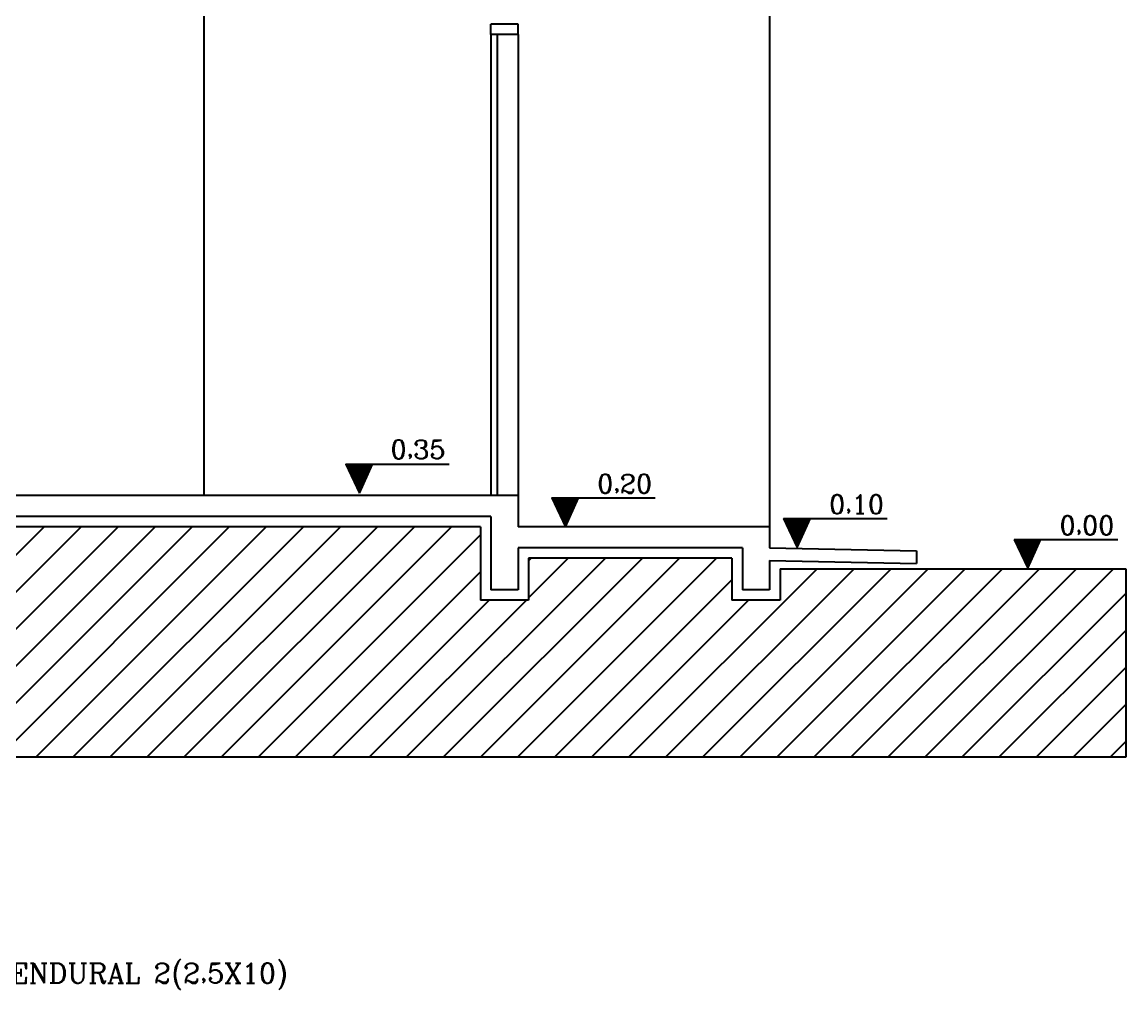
# Model space of a CAD drawing. Extents: x -29 to 75, y 16 to 65.
# Drawn here: x 49.65 to 54.92, y 29.65 to 34.27 of the extents above; entities that cross this region are included whole.
import ezdxf
from ezdxf.enums import TextEntityAlignment as Align

# ---------------------------------------------------------------- set-up
doc = ezdxf.new("R2010")
doc.units = 0
doc.header["$MEASUREMENT"] = 0
doc.layers.get('0').update_dxf_attribs({"linetype": 'CONTINUOUS'})
for name, color, linetype in [('CONCRETO', 5, 'CONTINUOUS'), ('CORTE', 244, 'CONTINUOUS'), ('CORTETERRA', 244, 'CONTINUOUS'), ('COTAS', 244, 'CONTINUOUS'), ('TEXTO', 244, 'CONTINUOUS'), ('VISTAP', 244, 'CONTINUOUS')]:
    doc.layers.add(name, color=color, linetype=linetype)
doc.styles.add('ROMANC', font='romanc.shx', dxfattribs={"height": 0.1})

# ---------------------------------------------------------------- blocks, each defined once
blk = doc.blocks.new('*X66')
at = {"color": 0, "linetype": 'Continuous'}
for p, q in [((40.2437, -2.4762), (40.2448, -2.4751)), ((40.2448, -2.4786), (40.2483, -2.4751)), ((40.246, -2.481), (40.2518, -2.4751)), ((40.2471, -2.4834), (40.2554, -2.4751)), ((40.2482, -2.4858), (40.2589, -2.4751)), ((40.2494, -2.4882), (40.2624, -2.4751)), ((40.2505, -2.4906), (40.266, -2.4751)), ((40.2516, -2.493), (40.2695, -2.4751)), ((40.2528, -2.4954), (40.2731, -2.4751)), ((40.2539, -2.4978), (40.2766, -2.4751)), ((40.255, -2.5002), (40.2801, -2.4751)), ((40.2562, -2.5026), (40.2837, -2.4751)), ((40.2573, -2.505), (40.2872, -2.4751)), ((40.2584, -2.5074), (40.2907, -2.4751)), ((40.2596, -2.5098), (40.2943, -2.4751)), ((40.2607, -2.5122), (40.2978, -2.4751)), ((40.2618, -2.5146), (40.3013, -2.4751)), ((40.263, -2.517), (40.3049, -2.4751)), ((40.2641, -2.5194), (40.3084, -2.4751)), ((40.2652, -2.5218), (40.3119, -2.4751)), ((40.2664, -2.5242), (40.3155, -2.4751)), ((40.2675, -2.5266), (40.319, -2.4751)), ((40.2686, -2.529), (40.3225, -2.4751)), ((40.2697, -2.5314), (40.3261, -2.4751)), ((40.2709, -2.5338), (40.3296, -2.4751)), ((40.272, -2.5362), (40.3332, -2.4751)), ((40.2731, -2.5386), (40.3367, -2.4751)), ((40.2743, -2.541), (40.3402, -2.4751)), ((40.2754, -2.5434), (40.3438, -2.4751)), ((40.2765, -2.5458), (40.3473, -2.4751)), ((40.2777, -2.5482), (40.3508, -2.4751)), ((40.2788, -2.5506), (40.3544, -2.4751)), ((40.2799, -2.5531), (40.3579, -2.4751)), ((40.2811, -2.5555), (40.3614, -2.4751)), ((40.2822, -2.5579), (40.365, -2.4751)), ((40.2833, -2.5603), (40.3685, -2.4751)), ((40.2845, -2.5627), (40.3708, -2.4763)), ((40.2856, -2.5651), (40.3679, -2.4828)), ((40.2867, -2.5675), (40.3649, -2.4893)), ((40.2879, -2.5699), (40.362, -2.4958)), ((40.289, -2.5723), (40.359, -2.5023)), ((40.2901, -2.5747), (40.3561, -2.5088)), ((40.2913, -2.5771), (40.3531, -2.5153)), ((40.2924, -2.5795), (40.3501, -2.5217)), ((40.2935, -2.5819), (40.3472, -2.5282)), ((40.2947, -2.5843), (40.3442, -2.5347)), ((40.2958, -2.5867), (40.3413, -2.5412)), ((40.2969, -2.5891), (40.3383, -2.5477)), ((40.2981, -2.5915), (40.3353, -2.5542)), ((40.2992, -2.5939), (40.3324, -2.5607)), ((40.3003, -2.5963), (40.3294, -2.5672)), ((40.3015, -2.5987), (40.3265, -2.5737)), ((40.3026, -2.6011), (40.3235, -2.5802)), ((40.3037, -2.6035), (40.3206, -2.5867)), ((40.3049, -2.6059), (40.3176, -2.5932)), ((40.306, -2.6083), (40.3146, -2.5997)), ((40.3071, -2.6107), (40.3117, -2.6062)), ((40.3083, -2.6131), (40.3087, -2.6127))]:
    blk.add_line(p, q, dxfattribs=at)
blk = doc.blocks.new('*X67')
at = {"color": 0, "linetype": 'Continuous'}
for p, q in [((42.5856, -2.8354), (42.5867, -2.8343)), ((42.5867, -2.8378), (42.5902, -2.8343)), ((42.5878, -2.8402), (42.5938, -2.8343)), ((42.589, -2.8426), (42.5973, -2.8343)), ((42.5901, -2.845), (42.6009, -2.8343)), ((42.5912, -2.8474), (42.6044, -2.8343)), ((42.5924, -2.8499), (42.6079, -2.8343)), ((42.5935, -2.8523), (42.6115, -2.8343)), ((42.5946, -2.8547), (42.615, -2.8343)), ((42.5958, -2.8571), (42.6185, -2.8343)), ((42.5969, -2.8595), (42.6221, -2.8343)), ((42.598, -2.8619), (42.6256, -2.8343)), ((42.5992, -2.8643), (42.6291, -2.8343)), ((42.6003, -2.8667), (42.6327, -2.8343)), ((42.6014, -2.8691), (42.6362, -2.8343)), ((42.6026, -2.8715), (42.6397, -2.8343)), ((42.6037, -2.8739), (42.6433, -2.8343)), ((42.6048, -2.8763), (42.6468, -2.8343)), ((42.606, -2.8787), (42.6504, -2.8343)), ((42.6071, -2.8811), (42.6539, -2.8343)), ((42.6082, -2.8835), (42.6574, -2.8343)), ((42.6094, -2.8859), (42.661, -2.8343)), ((42.6105, -2.8883), (42.6645, -2.8343)), ((42.6116, -2.8907), (42.668, -2.8343)), ((42.6127, -2.8931), (42.6716, -2.8343)), ((42.6139, -2.8955), (42.6751, -2.8343)), ((42.615, -2.8979), (42.6786, -2.8343)), ((42.6161, -2.9003), (42.6822, -2.8343)), ((42.6173, -2.9027), (42.6857, -2.8343)), ((42.6184, -2.9051), (42.6892, -2.8343)), ((42.6195, -2.9075), (42.6928, -2.8343)), ((42.6207, -2.9099), (42.6963, -2.8343)), ((42.6218, -2.9123), (42.6999, -2.8343)), ((42.6229, -2.9147), (42.7034, -2.8343)), ((42.6241, -2.9171), (42.7069, -2.8343)), ((42.6252, -2.9195), (42.7105, -2.8343)), ((42.6263, -2.9219), (42.7126, -2.8357)), ((42.6275, -2.9243), (42.7096, -2.8422)), ((42.6286, -2.9268), (42.7067, -2.8487)), ((42.6297, -2.9292), (42.7037, -2.8552)), ((42.6309, -2.9316), (42.7007, -2.8617)), ((42.632, -2.934), (42.6978, -2.8682)), ((42.6331, -2.9364), (42.6948, -2.8747)), ((42.6343, -2.9388), (42.6919, -2.8812)), ((42.6354, -2.9412), (42.6889, -2.8877)), ((42.6365, -2.9436), (42.686, -2.8942)), ((42.6377, -2.946), (42.683, -2.9006)), ((42.6388, -2.9484), (42.68, -2.9071)), ((42.6399, -2.9508), (42.6771, -2.9136)), ((42.6411, -2.9532), (42.6741, -2.9201)), ((42.6422, -2.9556), (42.6712, -2.9266)), ((42.6433, -2.958), (42.6682, -2.9331)), ((42.6445, -2.9604), (42.6652, -2.9396)), ((42.6456, -2.9628), (42.6623, -2.9461)), ((42.6467, -2.9652), (42.6593, -2.9526)), ((42.6479, -2.9676), (42.6564, -2.9591)), ((42.649, -2.97), (42.6534, -2.9656)), ((42.6501, -2.9724), (42.6505, -2.9721))]:
    blk.add_line(p, q, dxfattribs=at)
blk = doc.blocks.new('*X68')
at = {"color": 0, "linetype": 'Continuous'}
for p, q in [((41.227, -2.6384), (41.2287, -2.6367)), ((41.2281, -2.6408), (41.2322, -2.6367)), ((41.2293, -2.6432), (41.2357, -2.6367)), ((41.2304, -2.6456), (41.2393, -2.6367)), ((41.2315, -2.648), (41.2428, -2.6367)), ((41.2327, -2.6504), (41.2464, -2.6367)), ((41.2338, -2.6528), (41.2499, -2.6367)), ((41.2349, -2.6552), (41.2534, -2.6367)), ((41.2361, -2.6576), (41.257, -2.6367)), ((41.2372, -2.66), (41.2605, -2.6367)), ((41.2383, -2.6624), (41.264, -2.6367)), ((41.2395, -2.6648), (41.2676, -2.6367)), ((41.2406, -2.6672), (41.2711, -2.6367)), ((41.2417, -2.6696), (41.2746, -2.6367)), ((41.2429, -2.672), (41.2782, -2.6367)), ((41.244, -2.6744), (41.2817, -2.6367)), ((41.2451, -2.6768), (41.2852, -2.6367)), ((41.2463, -2.6792), (41.2888, -2.6367)), ((41.2474, -2.6816), (41.2923, -2.6367)), ((41.2485, -2.684), (41.2959, -2.6367)), ((41.2497, -2.6864), (41.2994, -2.6367)), ((41.2508, -2.6888), (41.3029, -2.6367)), ((41.2519, -2.6912), (41.3065, -2.6367)), ((41.2531, -2.6936), (41.31, -2.6367)), ((41.2542, -2.696), (41.3135, -2.6367)), ((41.2553, -2.6984), (41.3171, -2.6367)), ((41.2564, -2.7008), (41.3206, -2.6367)), ((41.2576, -2.7032), (41.3241, -2.6367)), ((41.2587, -2.7057), (41.3277, -2.6367)), ((41.2598, -2.7081), (41.3312, -2.6367)), ((41.261, -2.7105), (41.3347, -2.6367)), ((41.2621, -2.7129), (41.3383, -2.6367)), ((41.2632, -2.7153), (41.3418, -2.6367)), ((41.2644, -2.7177), (41.3453, -2.6367)), ((41.2655, -2.7201), (41.3489, -2.6367)), ((41.2666, -2.7225), (41.3524, -2.6367)), ((41.2678, -2.7249), (41.3531, -2.6395)), ((41.2689, -2.7273), (41.3502, -2.646)), ((41.27, -2.7297), (41.3472, -2.6525)), ((41.2712, -2.7321), (41.3442, -2.659)), ((41.2723, -2.7345), (41.3413, -2.6655)), ((41.2734, -2.7369), (41.3383, -2.672)), ((41.2746, -2.7393), (41.3354, -2.6785)), ((41.2757, -2.7417), (41.3324, -2.685)), ((41.2768, -2.7441), (41.3294, -2.6915)), ((41.278, -2.7465), (41.3265, -2.698)), ((41.2791, -2.7489), (41.3235, -2.7045)), ((41.2802, -2.7513), (41.3206, -2.711)), ((41.2814, -2.7537), (41.3176, -2.7175)), ((41.2825, -2.7561), (41.3147, -2.724)), ((41.2836, -2.7585), (41.3117, -2.7304)), ((41.2848, -2.7609), (41.3087, -2.7369)), ((41.2859, -2.7633), (41.3058, -2.7434)), ((41.287, -2.7657), (41.3028, -2.7499)), ((41.2882, -2.7681), (41.2999, -2.7564)), ((41.2893, -2.7705), (41.2969, -2.7629)), ((41.2904, -2.7729), (41.294, -2.7694))]:
    blk.add_line(p, q, dxfattribs=at)
blk = doc.blocks.new('*X76')
at = {"color": 0, "linetype": 'Continuous'}
for p, q in [((51.0448, 22.407), (52.1448, 23.507)), ((51.2216, 22.407), (52.3216, 23.507)), ((51.3984, 22.407), (52.4984, 23.507)), ((51.5752, 22.407), (52.6752, 23.507)), ((51.7519, 22.407), (52.8519, 23.507)), ((51.9287, 22.407), (53.0287, 23.507)), ((52.1055, 22.407), (53.2055, 23.507)), ((52.2823, 22.407), (53.3823, 23.507)), ((52.4591, 22.407), (53.5591, 23.507)), ((52.6358, 22.407), (53.7358, 23.507)), ((52.8126, 22.407), (53.9126, 23.507)), ((52.9894, 22.407), (54.0894, 23.507)), ((53.1662, 22.407), (54.2274, 23.4682)), ((53.8733, 22.407), (54.8233, 23.357)), ((54.05, 22.407), (55, 23.357)), ((54.2268, 22.407), (55.1768, 23.357)), ((54.4036, 22.407), (55.3536, 23.357)), ((54.4574, 23.3447), (54.4697, 23.357)), ((54.4574, 23.1679), (54.6465, 23.357)), ((53.3429, 22.407), (54.2274, 23.2915)), ((54.9339, 22.407), (55.8339, 23.307)), ((55.1107, 22.407), (56.0107, 23.307)), ((55.2875, 22.407), (56.1875, 23.307)), ((55.4643, 22.407), (56.3643, 23.307)), ((55.641, 22.407), (56.541, 23.307)), ((55.8178, 22.407), (56.7178, 23.307)), ((55.9946, 22.407), (56.8946, 23.307)), ((56.1714, 22.407), (57.0714, 23.307)), ((56.3481, 22.407), (57.2481, 23.307)), ((54.5804, 22.407), (55.4274, 23.254)), ((56.5249, 22.407), (57.3074, 23.1895)), ((53.5197, 22.407), (54.2697, 23.157)), ((53.6965, 22.407), (54.4465, 23.157)), ((54.7571, 22.407), (55.5071, 23.157)), ((56.7017, 22.407), (57.3074, 23.0127)), ((56.8785, 22.407), (57.3074, 22.8359)), ((57.0552, 22.407), (57.3074, 22.6591)), ((57.232, 22.407), (57.3074, 22.4824))]:
    blk.add_line(p, q, dxfattribs=at)

msp = doc.modelspace()

# ---------------------------------------------------------------- linework, layer by layer
at = {"layer": 'CONCRETO', "color": 5, "linetype": 'Continuous'}
for p, q in [((51.8913, 34.2149), (51.8913, 34.2649)), ((52.0213, 34.2649), (51.8913, 34.2649)), ((52.0213, 34.2149), (52.0213, 34.2649)), ((52.0213, 34.2149), (51.8913, 34.2149))]:
    msp.add_line(p, q, dxfattribs=at)
at = {"layer": 'CONCRETO'}
for p, q in [((52.0213, 32.0149), (45.0013, 32.0149)), ((52.0213, 32.0149), (52.0213, 31.8649)), ((51.8913, 31.9149), (48.8613, 31.9149)), ((51.8913, 31.9149), (51.8913, 31.5649)), ((53.2213, 31.8649), (52.0213, 31.8649)), ((53.2213, 31.8649), (53.2213, 31.7649)), ((52.0213, 31.7649), (52.0213, 31.5649)), ((53.0913, 31.7649), (52.0213, 31.7649)), ((53.0913, 31.7649), (53.0913, 31.5649)), ((53.9213, 31.7499), (53.9213, 31.6899)), ((53.2213, 31.7049), (53.2213, 31.5649)), ((52.0213, 31.5649), (51.8913, 31.5649)), ((53.2213, 31.5649), (53.0913, 31.5649))]:
    msp.add_line(p, q, dxfattribs=at)
at = {"layer": 'CONCRETO', "linetype": 'Continuous'}
for p, q in [((53.2213, 31.7649), (53.9213, 31.7499)), ((53.22, 31.7049), (53.9213, 31.6899))]:
    msp.add_line(p, q, dxfattribs=at)
at = {"layer": 'CORTE', "color": 244}
for p, q in [((51.8413, 31.8649), (48.8113, 31.8649)), ((51.8413, 31.8649), (51.8413, 31.5149)), ((53.0413, 31.7149), (52.0713, 31.7149)), ((52.0713, 31.7149), (52.0713, 31.5149)), ((53.0413, 31.7149), (53.0413, 31.5149)), ((53.2713, 31.6649), (53.2713, 31.5149)), ((52.0713, 31.5149), (51.8413, 31.5149)), ((53.2713, 31.5149), (53.0413, 31.5149))]:
    msp.add_line(p, q, dxfattribs=at)
at = {"layer": 'TEXTO', "color": 1}
for p, q in [((51.1982, 32.1644), (51.2634, 32.0261)), ((51.1982, 32.1644), (51.6927, 32.1644)), ((51.2634, 32.0261), (51.3266, 32.1649)), ((52.1812, 32.0028), (52.6757, 32.0028)), ((52.1812, 32.0028), (52.2464, 31.8645)), ((52.2464, 31.8645), (52.3096, 32.0033)), ((53.288, 31.9053), (53.7825, 31.9053)), ((53.288, 31.9053), (53.3532, 31.7669)), ((53.3532, 31.7669), (53.4164, 31.9057)), ((54.3876, 31.8052), (54.4528, 31.6669)), ((54.3876, 31.8052), (54.8821, 31.8052)), ((54.4528, 31.6669), (54.516, 31.8057))]:
    msp.add_line(p, q, dxfattribs=at)
at = {"layer": 'VISTAP', "linetype": 'Continuous'}
for p, q in [((53.2213, 35.4217), (53.2213, 31.8649)), ((52.0213, 34.2149), (52.0213, 32.0149)), ((53.2713, 31.6649), (54.9213, 31.6649)), ((54.9213, 31.6649), (54.9213, 30.7649)), ((54.9213, 30.7649), (42.6513, 30.7649))]:
    msp.add_line(p, q, dxfattribs=at)
at = {"layer": 'VISTAP', "color": 244, "linetype": 'Continuous'}
msp.add_line((50.5213, 34.6049), (50.5213, 32.0149), dxfattribs=at)
at = {"layer": 'VISTAP', "color": 1, "linetype": 'Continuous'}
for p, q in [((51.8913, 34.2149), (51.8913, 32.0149)), ((51.9213, 34.2149), (51.9213, 32.0149))]:
    msp.add_line(p, q, dxfattribs=at)

# ---------------------------------------------------------------- block references
at = {"layer": 'CORTETERRA', "linetype": 'Continuous'}
msp.add_blockref('*X76', (-2.3861, 8.3579), dxfattribs=at)
at = {"layer": 'TEXTO', "color": 1, "linetype": 'Continuous'}
for name, p in [('*X66', (10.955, 34.6395)), ('*X68', (10.955, 34.6395)), ('*X68', (12.0618, 34.5419)), ('*X67', (11.8025, 34.6395))]:
    msp.add_blockref(name, p, dxfattribs=at)

# ---------------------------------------------------------------- texts
at = {"layer": 'COTAS', "linetype": 'Continuous', "style": 'ROMANC'}
msp.add_text('0,00', height=0.09, dxfattribs=at).set_placement((54.7352, 31.8718), align=Align.MIDDLE)
at = {"layer": 'TEXTO', "color": 244, "linetype": 'Continuous', "style": 'ROMANC'}
for s, p in [('0,35', (51.5431, 32.2344)), ('0,20', (52.5292, 32.0704)), ('0,10', (53.636, 31.9728))]:
    msp.add_text(s, height=0.09, dxfattribs=at).set_placement(p, align=Align.MIDDLE)
msp.add_text('PENDURAL 2(2,5X10)', height=0.096, dxfattribs=at).set_placement((49.5083, 29.6859))

doc.saveas('drawing.dxf')
